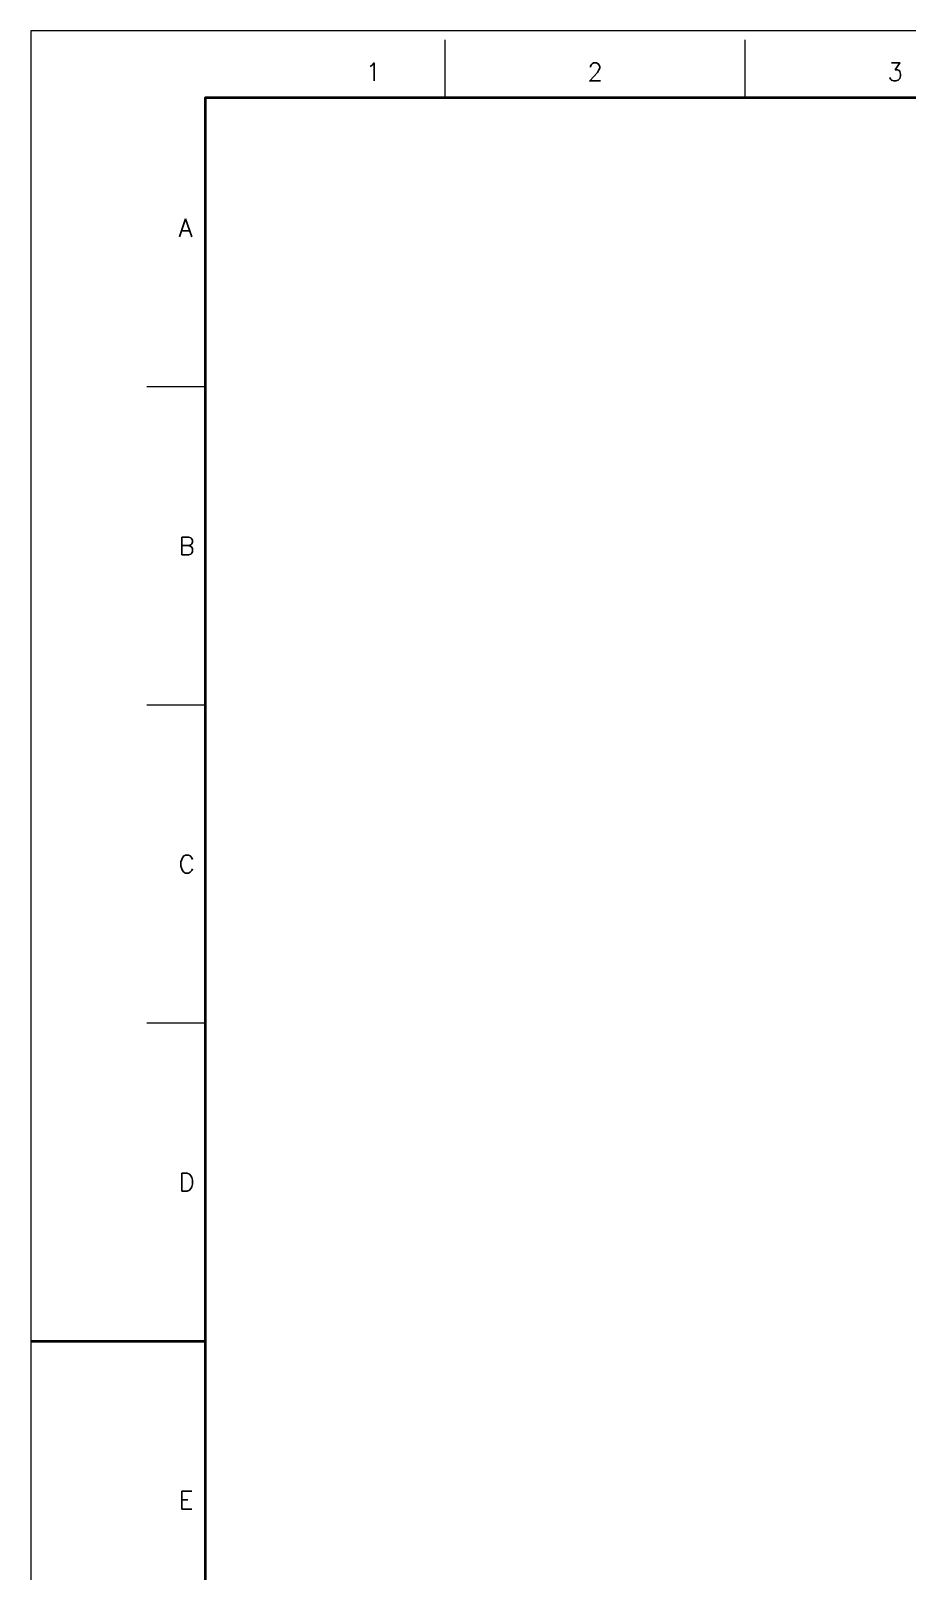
# Model space of a CAD drawing. Header units: millimetres. Extents: x -8731 to 85711, y -14522 to 31379.
# Drawn here: x -6890 to -5327, y 2314 to 5065 of the extents above; entities that cross this region are included whole.
import ezdxf
from ezdxf.enums import TextEntityAlignment as Align

# ---------------------------------------------------------------- set-up
doc = ezdxf.new("R2010")
doc.units = ezdxf.units.MM
doc.header["$LTSCALE"] = 4
doc.layers.add('90_FRAME', color=5, linetype='Continuous', lineweight=35)
doc.layers.add('91_BLANK', color=5, linetype='Continuous', lineweight=0, plot=False)
doc.styles.add('KSS_TXT', font='txt.shx', dxfattribs={"bigfont": 'extfont2.shx'})

msp = doc.modelspace()

# ---------------------------------------------------------------- linework, layer by layer
at = {"layer": '90_FRAME', "color": 4, "lineweight": 13}
for p, q in [((-6151.02355, 4945.24712), (-6151.02355, 5048.94255)), ((-5615.55631, 4945.24712), (-5615.55631, 5048.94255)), ((-6579.25947, 4428.9648), (-6682.9549, 4428.9648)), ((-6579.25947, 3860.98705), (-6682.9549, 3860.98705)), ((-6579.25947, 3293.0093), (-6682.9549, 3293.0093))]:
    msp.add_line(p, q, dxfattribs=at)
at = {"layer": '90_FRAME'}
msp.add_line((-6890.02669, 2725.03154), (-6579.25947, 2725.03154), dxfattribs=at)
msp.add_lwpolyline([(-6579.25947, 504.81597), (-368.11524, 504.81597), (-368.11524, 4945.24712), (-6579.25947, 4945.24712)], close=True, dxfattribs=at)
at = {"layer": '91_BLANK'}
msp.add_lwpolyline([(-6890.02669, 401.58415), (-264.41981, 401.58415), (-264.41981, 5064.94255), (-6890.02669, 5064.94255)], close=True, dxfattribs=at)

# ---------------------------------------------------------------- texts
at = {"layer": '90_FRAME', "color": 0, "lineweight": 13, "style": 'KSS_TXT'}
for s, p in [('1', (-6279.01303, 4965.90069)), ('2', (-5883.28993, 4965.90069)), ('3', (-5347.82269, 4965.90069))]:
    msp.add_text(s, height=32, dxfattribs=at).set_placement(p, align=Align.BOTTOM_CENTER)
for s, p in [('A', (-6626.36796, 4712.95367)), ('B', (-6626.36796, 4144.97592)), ('C', (-6626.36796, 3576.99817)), ('D', (-6626.36796, 3009.02042)), ('E', (-6626.36796, 2441.04267))]:
    msp.add_text(s, height=32, dxfattribs=at).set_placement(p, align=Align.MIDDLE_LEFT)

doc.saveas('drawing.dxf')
